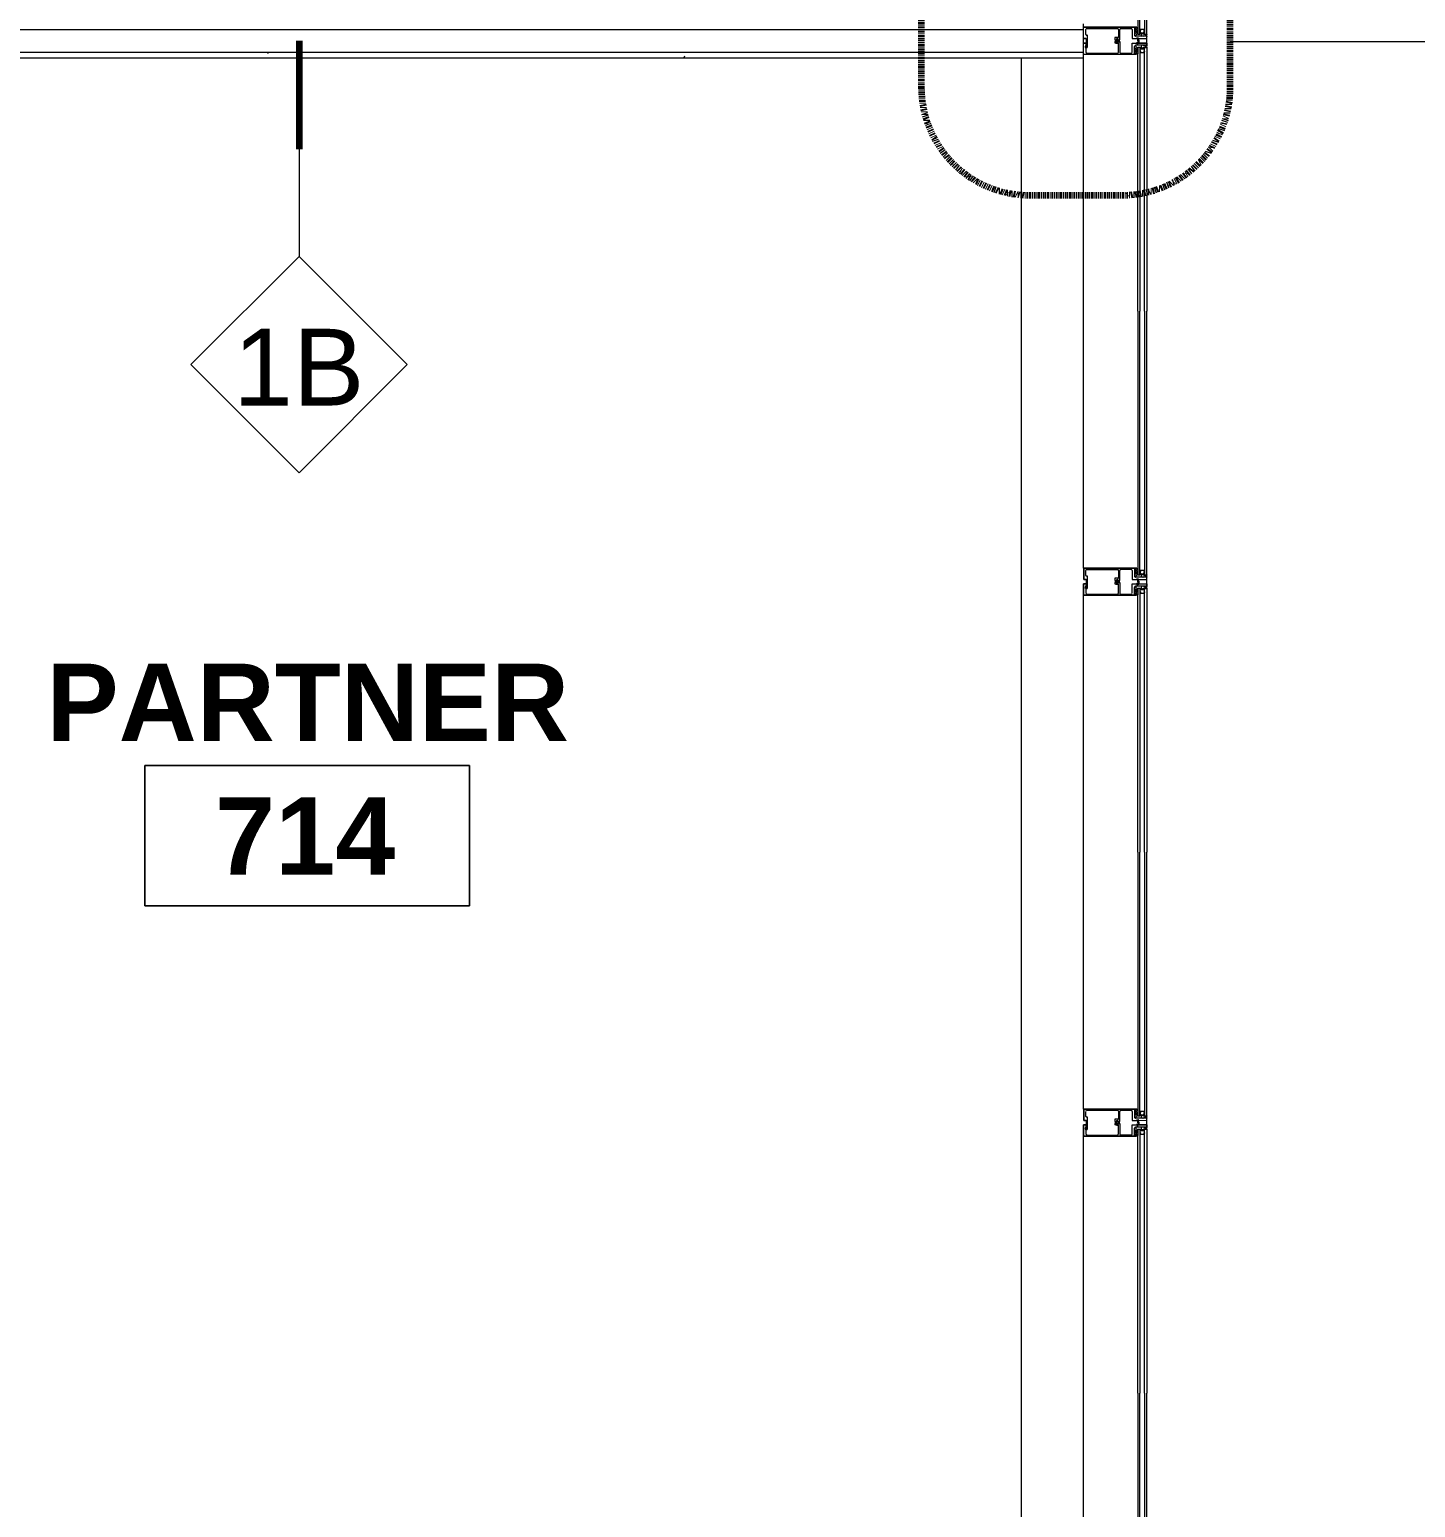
# Model space of a CAD drawing. Header units: inches. Extents: x -203 to 2905, y -968 to 768.
# Drawn here: x 1613.3 to 1767, y 2.3 to 166.2 of the extents above; entities that cross this region are included whole.
import ezdxf

# ---------------------------------------------------------------- set-up
doc = ezdxf.new("R2010")
doc.units = ezdxf.units.IN
doc.header["$MEASUREMENT"] = 0
doc.linetypes.add('Dash Dot 3_16_', pattern=[0.3125, 0.1875, -0.0625, 0, -0.0625])
for name, color, linetype, lineweight in [('A-ANNO-SYMB', 150, 'Continuous', 9), ('A-AREA-IDEN', 2, 'Continuous', 9), ('A-Glaz-Exst', 7, 'Continuous', 9), ('A-WALL', 113, 'Continuous', 13), ('A-WALL-IDEN', 211, 'Continuous', 9), ('A-WALL-PATT', 111, 'Continuous', 13), ('I-WALL', 2, 'Continuous', 13), ('Jenner and Block 7fl_BB_dwg', 8, 'Continuous', 9)]:
    doc.layers.add(name, color=color, linetype=linetype, lineweight=lineweight)
doc.styles.add('Swis721 Lt BT_1', font='swissl.ttf', dxfattribs={"height": 8.514638})
doc.styles.add('Swis721 Lt BT_B', font='', dxfattribs={"height": 8.583975})
doc.styles.get('Swis721 Lt BT_B').set_extended_font_data('Swis721 Lt BT', bold=True)

# ---------------------------------------------------------------- blocks, each defined once
blk = doc.blocks.new('Jenner and Block 7fl_BB_dwg_CW-STRIP-V14-LEVEL 7 CONSTRUCTION PLAN')
at = {"layer": 'A-Glaz-Exst'}
for p, q in [((-124.05, -51.17), (-123.01, -50.73)), ((-127.5, -52.64), (-124.39, -51.32)), ((-124.23, -51.38), (-123.91, -52.13)), ((-124.04, -52.43), (-123.99, -52.37)), ((-123.96, -52.47), (-123.97, -52.44)), ((-123.96, -52.36), (-123.88, -52.36)), ((-123.92, -52.42), (-123.9, -52.45)), ((-123.74, -52.44), (-123.69, -52.46)), ((-121.88, -51.54), (-122.01, -51.58)), ((-121.75, -51.73), (-121.85, -51.55)), ((-121.68, -51.87), (-121.79, -51.93)), ((-121.72, -51.64), (-121.66, -51.83)), ((-120.76, -51.54), (-120.96, -51.08)), ((-127.2, -53.33), (-127.26, -53.35)), ((-126.62, -54.54), (-127.12, -53.36)), ((-126.42, -55.17), (-123.32, -53.85)), ((-124.09, -52.63), (-124.08, -52.59)), ((-124.09, -52.78), (-124.03, -52.91)), ((-124.06, -52.65), (-124.04, -52.6)), ((-124.01, -52.57), (-123.8, -52.48)), ((-123.75, -52.48), (-123.71, -52.5)), ((-123.25, -53.69), (-123.64, -52.78)), ((-123.59, -52.56), (-123.13, -53.64)), ((-122.97, -53.7), (-121.94, -53.26)), ((-126.7, -54.61), (-126.64, -54.58))]:
    blk.add_line(p, q, dxfattribs=at)
at = {"layer": 'A-Glaz-Exst', "flags": 128}
for points in [[(-133.51, -24.09), (-122.34, -50.38), (-122.08, -51.01), (-121.85, -50.92), (-133.28, -23.99)], [(-132.82, -23.8), (-121.39, -50.72), (-121.16, -50.62), (-132.59, -23.7)], [(-122.46, -50.43), (-122.48, -50.37), (-127.6, -52.55)], [(-127.6, -52.55), (-122.48, -50.37), (-122.46, -50.43), (-122.34, -50.38), (-122.46, -50.43), (-122.69, -50.53)], [(-122.85, -50.8), (-122.46, -51.72), (-121.94, -51.5), (-121.95, -51.47), (-121.99, -51.48), (-122.01, -51.45), (-121.87, -51.38), (-121.85, -51.42), (-121.89, -51.45), (-121.88, -51.47), (-121.82, -51.45), (-120.96, -51.08), (-121.06, -50.85)], [(-122.34, -50.38), (-122.54, -50.87), (-122.2, -50.73), (-122.69, -50.53), (-122.37, -51.28)], [(-121.99, -50.5), (-122.02, -50.42), (-121.62, -50.24), (-121.59, -50.33)], [(-121.96, -50.56), (-121.94, -50.62), (-121.84, -50.78), (-121.49, -50.63), (-121.54, -50.45), (-121.56, -50.39)], [(-109.83, -79.22), (-121.26, -52.3), (-121.49, -52.4), (-121.22, -53.03), (-121.34, -53.08), (-121.31, -53.13), (-126.43, -55.31)], [(-123.94, -52.21), (-124.27, -52.35), (-124.17, -52.58), (-123.98, -52.5)], [(-123.87, -52.45), (-123.67, -52.37), (-124.11, -51.34)], [(-124.08, -52.57), (-124.09, -52.55), (-123.98, -52.5), (-124, -52.45), (-124.02, -52.45)], [(-123.87, -52.39), (-123.89, -52.4), (-123.87, -52.45), (-123.76, -52.41), (-123.75, -52.43)], [(-121.87, -53.1), (-122.26, -52.18), (-121.74, -51.96), (-121.73, -51.99), (-121.77, -52.01), (-121.75, -52.05), (-121.61, -51.99), (-121.63, -51.95), (-121.67, -51.96), (-121.68, -51.93), (-121.57, -51.89), (-121.69, -51.6), (-121.7, -51.6), (-121.69, -51.6), (-121.57, -51.89), (-120.76, -51.54), (-120.67, -51.77), (-121.82, -52.26)], [(-121.82, -51.45), (-120.96, -51.08), (-121.06, -50.85), (-122.21, -51.34)], [(-122.05, -51.56), (-122.05, -51.55), (-121.94, -51.5)], [(-110.06, -79.32), (-121.22, -53.03), (-121.71, -52.83), (-121.37, -52.68), (-121.57, -53.17), (-121.88, -52.43)], [(-121.7, -51.74), (-121.82, -51.45), (-121.7, -51.74), (-121.71, -51.74)], [(-121.81, -51.97), (-121.8, -51.98), (-121.74, -51.96)], [(-121.08, -52.63), (-121.11, -52.57), (-121.15, -52.39), (-120.81, -52.24), (-120.71, -52.4), (-120.68, -52.46)], [(-109.37, -79.03), (-120.8, -52.1), (-120.57, -52), (-109.14, -78.93)], [(-126.43, -55.31), (-121.31, -53.13), (-121.34, -53.08), (-121.57, -53.17)], [(-121.06, -52.69), (-121.02, -52.77), (-120.62, -52.6), (-120.66, -52.52)]]:
    blk.add_lwpolyline(points, dxfattribs=at)
blk.add_lwpolyline([(-120.67, -51.77), (-120.76, -51.54), (-121.57, -51.89), (-120.76, -51.54)], close=True, dxfattribs=at)
at = {"layer": 'A-Glaz-Exst'}
for centre, radius in [((-121.98, -50.53), 0.0312), ((-121.57, -50.36), 0.0313), ((-120.67, -52.49), 0.0312), ((-121.07, -52.66), 0.0312)]:
    blk.add_circle(centre, radius, dxfattribs=at)
for centre, radius, start, end in [((-122.96, -50.85), 0.125, 23.0045, 113.0045), ((-121.43, -51.25), 0.531, 84.932, 141.077), ((-121.55, -50.92), 0.145, 75.2021, 272.5168), ((-121.46, -50.89), 0.13, 309.3067, 96.5963), ((-121.06, -50.72), 0.266, 174.932, 231.077), ((-121.01, -50.7), 0.266, 174.932, 231.077), ((-120.95, -50.67), 0.266, 174.932, 231.077), ((-120.89, -50.65), 0.266, 174.932, 231.077), ((-124.34, -51.43), 0.125, 23.0045, 113.0045), ((-124, -51.29), 0.125, 113.0045, 203.0045), ((-124.03, -52.44), 0.016, 138.4428, 293.0045), ((-123.96, -52.4), 0.04, 87.5662, 138.4428), ((-123.94, -52.43), 0.0306, 26.7074, 199.3016), ((-123.93, -52.46), 0.0306, 206.7074, 19.3016), ((-123.97, -52.16), 0.0625, 293.0045, 23.0045), ((-123.88, -52.38), 0.016, 293.0045, 87.5662), ((-123.77, -52.47), 0.0139, 0.472, 175.653), ((-123.73, -52.43), 0.0197, 203.0045, 248.2435), ((-122.22, -51.15), 0.313, 76.1346, 149.8744), ((-122.18, -51.16), 0.221, 68.0045, 194.8744), ((-122.26, -51.23), 0.125, 203.0045, 293.0045), ((-121.97, -51.25), 0.257, 114.4891, 201.5199), ((-122.02, -51.55), 0.0312, 203.0045, 288.0045), ((-121.77, -52.38), 0.125, 113.0045, 203.0045), ((-121.88, -51.57), 0.0312, 23.0045, 108.0045), ((-121.67, -52.37), 0.221, 211.1346, 338.0045), ((-121.58, -52.16), 0.257, 204.4891, 291.5199), ((-121.78, -51.95), 0.0312, 118.0045, 203.0045), ((-121.72, -51.71), 0.0313, 208.0045, 293.0045), ((-121.69, -51.63), 0.0313, 113.0045, 198.0045), ((-121.69, -51.84), 0.0312, 298.0045, 23.0045), ((-121.21, -51.77), 0.531, 264.932, 321.077), ((-121.06, -52.09), 0.145, 133.4921, 330.8069), ((-120.97, -52.04), 0.13, 309.4127, 96.7023), ((-120.57, -51.87), 0.266, 174.932, 231.077), ((-120.52, -51.85), 0.266, 174.932, 231.077), ((-120.46, -51.82), 0.266, 174.932, 231.077), ((-120.4, -51.8), 0.266, 174.932, 231.077), ((-127.45, -52.75), 0.125, 113.0045, 144.8243), ((-127.18, -53.39), 0.0625, 23.0045, 113.0045), ((-124.01, -52.66), 0.089, 160.7135, 253.0177), ((-124.03, -52.23), 0.548, 263.7768, 322.8434), ((-124.09, -52.58), 0.0197, 337.7655, 23.0045), ((-123.99, -52.65), 0.0695, 179.3043, 235.285), ((-124.03, -52.58), 0.0139, 50.356, 225.537), ((-124.03, -52.23), 0.517, 269.0257, 316.9833), ((-124.05, -52.6), 0.0118, 337.7655, 45.537), ((-124.02, -52.26), 0.451, 268.6149, 317.394), ((-124.03, -52.23), 0.673, 269.5765, 305.68), ((-124.02, -52.56), 0.0118, 230.356, 293.0045), ((-123.8, -52.47), 0.0118, 293.0045, 355.653), ((-123.75, -52.47), 0.0118, 180.472, 248.2435), ((-123.75, -52.55), 0.0695, 350.7239, 46.7046), ((-123.73, -52.54), 0.089, 332.9913, 65.2955), ((-123.37, -53.73), 0.125, 293.0045, 23.0045), ((-123.02, -53.59), 0.125, 203.0045, 293.0045), ((-121.98, -53.15), 0.125, 293.0045, 23.0045), ((-121.69, -52.41), 0.313, 256.1346, 329.8744), ((-126.71, -54.58), 0.0312, 203.0045, 293.0045), ((-126.65, -54.55), 0.0313, 293.0045, 23.0045), ((-126.47, -55.05), 0.125, 261.1847, 293.0045)]:
    blk.add_arc(centre, radius, start, end, dxfattribs=at)
blk = doc.blocks.new('Jenner and Block 7fl_BB_dwg_CW-STRIP-5551912-LEVEL 7 CONSTRUCTION PLAN')
at = {"layer": 'A-Glaz-Exst'}
for p, q in [((-124.05, -51.17), (-123.01, -50.73)), ((-127.5, -52.64), (-124.39, -51.32)), ((-124.23, -51.38), (-123.91, -52.13)), ((-124.04, -52.43), (-123.99, -52.37)), ((-123.96, -52.47), (-123.97, -52.44)), ((-123.96, -52.36), (-123.88, -52.36)), ((-123.92, -52.42), (-123.9, -52.45)), ((-123.74, -52.44), (-123.69, -52.46)), ((-121.88, -51.54), (-122.01, -51.58)), ((-121.75, -51.73), (-121.85, -51.55)), ((-121.68, -51.87), (-121.79, -51.93)), ((-121.72, -51.64), (-121.66, -51.83)), ((-120.76, -51.54), (-120.96, -51.08)), ((-127.34, -53.32), (-127.56, -52.8)), ((-127.2, -53.33), (-127.26, -53.35)), ((-126.62, -54.54), (-127.12, -53.36)), ((-126.42, -55.17), (-123.32, -53.85)), ((-124.09, -52.63), (-124.08, -52.59)), ((-124.09, -52.78), (-124.03, -52.91)), ((-124.06, -52.65), (-124.04, -52.6)), ((-124.01, -52.57), (-123.8, -52.48)), ((-123.75, -52.48), (-123.71, -52.5)), ((-123.25, -53.69), (-123.64, -52.78)), ((-123.59, -52.56), (-123.13, -53.64)), ((-122.97, -53.7), (-121.94, -53.26)), ((-126.7, -54.61), (-126.64, -54.58))]:
    blk.add_line(p, q, dxfattribs=at)
at = {"layer": 'A-Glaz-Exst', "flags": 128}
for points in [[(-133.51, -24.09), (-122.34, -50.38), (-122.08, -51.01), (-121.85, -50.92), (-133.28, -23.99)], [(-132.82, -23.8), (-121.39, -50.72), (-121.16, -50.62), (-132.59, -23.7)], [(-122.46, -50.43), (-122.48, -50.37), (-127.89, -52.67), (-127.4, -53.82), (-127.17, -53.72), (-127.4, -53.82), (-127.89, -52.67), (-122.48, -50.37), (-122.46, -50.43), (-122.34, -50.38), (-122.46, -50.43), (-122.69, -50.53)], [(-122.85, -50.8), (-122.46, -51.72), (-121.94, -51.5), (-121.95, -51.47), (-121.99, -51.48), (-122.01, -51.45), (-121.87, -51.38), (-121.85, -51.42), (-121.89, -51.45), (-121.88, -51.47), (-121.82, -51.45), (-120.96, -51.08), (-121.06, -50.85)], [(-122.34, -50.38), (-122.54, -50.87), (-122.2, -50.73), (-122.69, -50.53), (-122.37, -51.28)], [(-121.99, -50.5), (-122.02, -50.42), (-121.62, -50.24), (-121.59, -50.33)], [(-121.96, -50.56), (-121.94, -50.62), (-121.84, -50.78), (-121.49, -50.63), (-121.54, -50.45), (-121.56, -50.39)], [(-109.83, -79.22), (-121.26, -52.3), (-121.49, -52.4), (-121.22, -53.03), (-121.34, -53.08), (-121.31, -53.13), (-126.72, -55.43), (-127.21, -54.28), (-126.95, -54.17), (-126.98, -54.18), (-127.21, -54.28), (-126.72, -55.43), (-121.31, -53.13), (-121.34, -53.08), (-121.57, -53.17)], [(-123.94, -52.21), (-124.27, -52.35), (-124.17, -52.58), (-123.98, -52.5)], [(-123.87, -52.45), (-123.67, -52.37), (-124.11, -51.34)], [(-124.08, -52.57), (-124.09, -52.55), (-123.98, -52.5), (-124, -52.45), (-124.02, -52.45)], [(-123.87, -52.39), (-123.89, -52.4), (-123.87, -52.45), (-123.76, -52.41), (-123.75, -52.43)], [(-121.87, -53.1), (-122.26, -52.18), (-121.74, -51.96), (-121.73, -51.99), (-121.77, -52.01), (-121.75, -52.05), (-121.61, -51.99), (-121.63, -51.95), (-121.67, -51.96), (-121.68, -51.93), (-121.57, -51.89), (-121.69, -51.6), (-121.7, -51.6), (-121.69, -51.6), (-121.57, -51.89), (-120.76, -51.54), (-120.67, -51.77), (-121.82, -52.26)], [(-121.82, -51.45), (-120.96, -51.08), (-121.06, -50.85), (-122.21, -51.34)], [(-122.05, -51.56), (-122.05, -51.55), (-121.94, -51.5)], [(-110.06, -79.32), (-121.22, -53.03), (-121.71, -52.83), (-121.37, -52.68), (-121.57, -53.17), (-121.88, -52.43)], [(-121.7, -51.74), (-121.82, -51.45), (-121.7, -51.74), (-121.71, -51.74)], [(-121.81, -51.97), (-121.8, -51.98), (-121.74, -51.96)], [(-121.08, -52.63), (-121.11, -52.57), (-121.15, -52.39), (-120.81, -52.24), (-120.71, -52.4), (-120.68, -52.46)], [(-109.37, -79.03), (-120.8, -52.1), (-120.57, -52), (-109.14, -78.93)], [(-126.88, -54.24), (-126.91, -54.19), (-127.09, -53.75), (-126.74, -54.59)], [(-121.06, -52.69), (-121.02, -52.77), (-120.62, -52.6), (-120.66, -52.52)], [(-126.92, -54.33), (-126.83, -54.53), (-126.86, -54.54), (-126.88, -54.5), (-126.92, -54.51), (-126.86, -54.66), (-126.82, -54.64), (-126.84, -54.6), (-126.81, -54.58), (-126.59, -55.1)]]:
    blk.add_lwpolyline(points, dxfattribs=at)
blk.add_lwpolyline([(-120.67, -51.77), (-120.76, -51.54), (-121.57, -51.89), (-120.76, -51.54)], close=True, dxfattribs=at)
at = {"layer": 'A-Glaz-Exst'}
for centre, radius in [((-121.98, -50.53), 0.0312), ((-121.57, -50.36), 0.0313), ((-120.67, -52.49), 0.0312), ((-121.07, -52.66), 0.0312)]:
    blk.add_circle(centre, radius, dxfattribs=at)
for centre, radius, start, end in [((-122.96, -50.85), 0.125, 23.0045, 113.0045), ((-121.43, -51.25), 0.531, 84.932, 141.077), ((-121.55, -50.92), 0.145, 75.2021, 272.5168), ((-121.46, -50.89), 0.13, 309.3067, 96.5963), ((-121.06, -50.72), 0.266, 174.932, 231.077), ((-121.01, -50.7), 0.266, 174.932, 231.077), ((-120.95, -50.67), 0.266, 174.932, 231.077), ((-120.89, -50.65), 0.266, 174.932, 231.077), ((-124.34, -51.43), 0.125, 23.0045, 113.0045), ((-124, -51.29), 0.125, 113.0045, 203.0045), ((-124.03, -52.44), 0.016, 138.4428, 293.0045), ((-123.96, -52.4), 0.04, 87.5662, 138.4428), ((-123.94, -52.43), 0.0306, 26.7074, 199.3016), ((-123.93, -52.46), 0.0306, 206.7074, 19.3016), ((-123.97, -52.16), 0.0625, 293.0045, 23.0045), ((-123.88, -52.38), 0.016, 293.0045, 87.5662), ((-123.77, -52.47), 0.0139, 0.472, 175.653), ((-123.73, -52.43), 0.0197, 203.0045, 248.2435), ((-122.22, -51.15), 0.313, 76.1346, 149.8744), ((-122.18, -51.16), 0.221, 68.0045, 194.8744), ((-122.26, -51.23), 0.125, 203.0045, 293.0045), ((-121.97, -51.25), 0.257, 114.4891, 201.5199), ((-122.02, -51.55), 0.0312, 203.0045, 288.0045), ((-121.77, -52.38), 0.125, 113.0045, 203.0045), ((-121.88, -51.57), 0.0312, 23.0045, 108.0045), ((-121.67, -52.37), 0.221, 211.1346, 338.0045), ((-121.58, -52.16), 0.257, 204.4891, 291.5199), ((-121.78, -51.95), 0.0312, 118.0045, 203.0045), ((-121.72, -51.71), 0.0313, 208.0045, 293.0045), ((-121.69, -51.63), 0.0313, 113.0045, 198.0045), ((-121.69, -51.84), 0.0312, 298.0045, 23.0045), ((-121.21, -51.77), 0.531, 264.932, 321.077), ((-121.06, -52.09), 0.145, 133.4921, 330.8069), ((-120.97, -52.04), 0.13, 309.4127, 96.7023), ((-120.57, -51.87), 0.266, 174.932, 231.077), ((-120.52, -51.85), 0.266, 174.932, 231.077), ((-120.46, -51.82), 0.266, 174.932, 231.077), ((-120.4, -51.8), 0.266, 174.932, 231.077), ((-127.45, -52.75), 0.125, 113.0045, 203.0045), ((-127.29, -53.29), 0.0625, 203.0045, 293.0045), ((-127.18, -53.39), 0.0625, 23.0045, 113.0045), ((-127.15, -53.78), 0.0625, 23.0045, 113.0045), ((-127.15, -53.78), 0.0625, 23.0045, 113.0045), ((-124.01, -52.66), 0.089, 160.7135, 253.0177), ((-124.03, -52.23), 0.548, 263.7768, 322.8434), ((-124.09, -52.58), 0.0197, 337.7655, 23.0045), ((-123.99, -52.65), 0.0695, 179.3043, 235.285), ((-124.03, -52.58), 0.0139, 50.356, 225.537), ((-124.03, -52.23), 0.517, 269.0257, 316.9833), ((-124.05, -52.6), 0.0118, 337.7655, 45.537), ((-124.02, -52.26), 0.451, 268.6149, 317.394), ((-124.03, -52.23), 0.673, 269.5765, 305.68), ((-124.02, -52.56), 0.0118, 230.356, 293.0045), ((-123.8, -52.47), 0.0118, 293.0045, 355.653), ((-123.75, -52.47), 0.0118, 180.472, 248.2435), ((-123.75, -52.55), 0.0695, 350.7239, 46.7046), ((-123.73, -52.54), 0.089, 332.9913, 65.2955), ((-123.37, -53.73), 0.125, 293.0045, 23.0045), ((-123.02, -53.59), 0.125, 203.0045, 293.0045), ((-121.98, -53.15), 0.125, 293.0045, 23.0045), ((-121.69, -52.41), 0.313, 256.1346, 329.8744), ((-126.94, -54.2), 0.0312, 23.0045, 113.0045), ((-126.94, -54.2), 0.0312, 23.0045, 113.0045), ((-126.89, -54.31), 0.0312, 113.0045, 203.0045), ((-126.91, -54.26), 0.0313, 293.0045, 23.0045), ((-126.71, -54.58), 0.0312, 203.0045, 293.0045), ((-126.65, -54.55), 0.0313, 293.0045, 23.0045), ((-126.47, -55.05), 0.125, 203.0045, 293.0045)]:
    blk.add_arc(centre, radius, start, end, dxfattribs=at)
blk = doc.blocks.new('Jenner and Block 7fl_BB_dwg_CW-STRIP-V25-LEVEL 7 CONSTRUCTION PLAN')
at = {"layer": 'A-Glaz-Exst'}
for p, q in [((-124.05, -51.17), (-123.01, -50.73)), ((-127.5, -52.64), (-124.39, -51.32)), ((-124.23, -51.38), (-123.91, -52.13)), ((-124.04, -52.43), (-123.99, -52.37)), ((-123.96, -52.47), (-123.97, -52.44)), ((-123.96, -52.36), (-123.88, -52.36)), ((-123.92, -52.42), (-123.9, -52.45)), ((-123.74, -52.44), (-123.69, -52.46)), ((-121.88, -51.54), (-122.01, -51.58)), ((-121.75, -51.73), (-121.85, -51.55)), ((-121.68, -51.87), (-121.79, -51.93)), ((-121.72, -51.64), (-121.66, -51.83)), ((-120.76, -51.54), (-120.96, -51.08)), ((-127.34, -53.32), (-127.56, -52.8)), ((-127.2, -53.33), (-127.26, -53.35)), ((-126.62, -54.54), (-127.12, -53.36)), ((-126.42, -55.17), (-123.32, -53.85)), ((-124.09, -52.63), (-124.08, -52.59)), ((-124.09, -52.78), (-124.03, -52.91)), ((-124.06, -52.65), (-124.04, -52.6)), ((-124.01, -52.57), (-123.8, -52.48)), ((-123.75, -52.48), (-123.71, -52.5)), ((-123.25, -53.69), (-123.64, -52.78)), ((-123.59, -52.56), (-123.13, -53.64)), ((-122.97, -53.7), (-121.94, -53.26)), ((-126.7, -54.61), (-126.64, -54.58))]:
    blk.add_line(p, q, dxfattribs=at)
at = {"layer": 'A-Glaz-Exst', "flags": 128}
for points in [[(-133.51, -24.09), (-122.34, -50.38), (-122.08, -51.01), (-121.85, -50.92), (-133.28, -23.99)], [(-132.82, -23.8), (-121.39, -50.72), (-121.16, -50.62), (-132.59, -23.7)], [(-122.46, -50.43), (-122.48, -50.37), (-127.89, -52.67)], [(-127.89, -52.67), (-122.48, -50.37), (-122.46, -50.43), (-122.34, -50.38), (-122.46, -50.43), (-122.69, -50.53)], [(-122.85, -50.8), (-122.46, -51.72), (-121.94, -51.5), (-121.95, -51.47), (-121.99, -51.48), (-122.01, -51.45), (-121.87, -51.38), (-121.85, -51.42), (-121.89, -51.45), (-121.88, -51.47), (-121.82, -51.45), (-120.96, -51.08), (-121.06, -50.85)], [(-122.34, -50.38), (-122.54, -50.87), (-122.2, -50.73), (-122.69, -50.53), (-122.37, -51.28)], [(-121.99, -50.5), (-122.02, -50.42), (-121.62, -50.24), (-121.59, -50.33)], [(-121.96, -50.56), (-121.94, -50.62), (-121.84, -50.78), (-121.49, -50.63), (-121.54, -50.45), (-121.56, -50.39)], [(-109.83, -79.22), (-121.26, -52.3), (-121.49, -52.4), (-121.22, -53.03), (-121.34, -53.08), (-121.31, -53.13), (-126.72, -55.43)], [(-123.94, -52.21), (-124.27, -52.35), (-124.17, -52.58), (-123.98, -52.5)], [(-123.87, -52.45), (-123.67, -52.37), (-124.11, -51.34)], [(-124.08, -52.57), (-124.09, -52.55), (-123.98, -52.5), (-124, -52.45), (-124.02, -52.45)], [(-123.87, -52.39), (-123.89, -52.4), (-123.87, -52.45), (-123.76, -52.41), (-123.75, -52.43)], [(-121.87, -53.1), (-122.26, -52.18), (-121.74, -51.96), (-121.73, -51.99), (-121.77, -52.01), (-121.75, -52.05), (-121.61, -51.99), (-121.63, -51.95), (-121.67, -51.96), (-121.68, -51.93), (-121.57, -51.89), (-121.69, -51.6), (-121.7, -51.6), (-121.69, -51.6), (-121.57, -51.89), (-120.76, -51.54), (-120.67, -51.77), (-121.82, -52.26)], [(-121.82, -51.45), (-120.96, -51.08), (-121.06, -50.85), (-122.21, -51.34)], [(-122.05, -51.56), (-122.05, -51.55), (-121.94, -51.5)], [(-110.06, -79.32), (-121.22, -53.03), (-121.71, -52.83), (-121.37, -52.68), (-121.57, -53.17), (-121.88, -52.43)], [(-121.7, -51.74), (-121.82, -51.45), (-121.7, -51.74), (-121.71, -51.74)], [(-121.81, -51.97), (-121.8, -51.98), (-121.74, -51.96)], [(-121.08, -52.63), (-121.11, -52.57), (-121.15, -52.39), (-120.81, -52.24), (-120.71, -52.4), (-120.68, -52.46)], [(-109.37, -79.03), (-120.8, -52.1), (-120.57, -52), (-109.14, -78.93)], [(-126.88, -54.24), (-126.91, -54.19), (-127.09, -53.75), (-126.74, -54.59)], [(-126.72, -55.43), (-121.31, -53.13), (-121.34, -53.08), (-121.57, -53.17)], [(-121.06, -52.69), (-121.02, -52.77), (-120.62, -52.6), (-120.66, -52.52)], [(-126.92, -54.33), (-126.83, -54.53), (-126.86, -54.54), (-126.88, -54.5), (-126.92, -54.51), (-126.86, -54.66), (-126.82, -54.64), (-126.84, -54.6), (-126.81, -54.58), (-126.59, -55.1)]]:
    blk.add_lwpolyline(points, dxfattribs=at)
for points in [[(-120.67, -51.77), (-120.76, -51.54), (-121.57, -51.89), (-120.76, -51.54)], [(-127.4, -53.82), (-127.17, -53.72)], [(-127.21, -54.28), (-126.95, -54.17), (-126.98, -54.18)]]:
    blk.add_lwpolyline(points, close=True, dxfattribs=at)
at = {"layer": 'A-Glaz-Exst'}
for centre, radius in [((-121.98, -50.53), 0.0312), ((-121.57, -50.36), 0.0313), ((-120.67, -52.49), 0.0312), ((-121.07, -52.66), 0.0312)]:
    blk.add_circle(centre, radius, dxfattribs=at)
for centre, radius, start, end in [((-122.96, -50.85), 0.125, 23.0045, 113.0045), ((-121.43, -51.25), 0.531, 84.932, 141.077), ((-121.55, -50.92), 0.145, 75.2021, 272.5168), ((-121.46, -50.89), 0.13, 309.3067, 96.5963), ((-121.06, -50.72), 0.266, 174.932, 231.077), ((-121.01, -50.7), 0.266, 174.932, 231.077), ((-120.95, -50.67), 0.266, 174.932, 231.077), ((-120.89, -50.65), 0.266, 174.932, 231.077), ((-124.34, -51.43), 0.125, 23.0045, 113.0045), ((-124, -51.29), 0.125, 113.0045, 203.0045), ((-124.03, -52.44), 0.016, 138.4428, 293.0045), ((-123.96, -52.4), 0.04, 87.5662, 138.4428), ((-123.94, -52.43), 0.0306, 26.7074, 199.3016), ((-123.93, -52.46), 0.0306, 206.7074, 19.3016), ((-123.97, -52.16), 0.0625, 293.0045, 23.0045), ((-123.88, -52.38), 0.016, 293.0045, 87.5662), ((-123.77, -52.47), 0.0139, 0.472, 175.653), ((-123.73, -52.43), 0.0197, 203.0045, 248.2435), ((-122.22, -51.15), 0.313, 76.1346, 149.8744), ((-122.18, -51.16), 0.221, 68.0045, 194.8744), ((-122.26, -51.23), 0.125, 203.0045, 293.0045), ((-121.97, -51.25), 0.257, 114.4891, 201.5199), ((-122.02, -51.55), 0.0312, 203.0045, 288.0045), ((-121.77, -52.38), 0.125, 113.0045, 203.0045), ((-121.88, -51.57), 0.0312, 23.0045, 108.0045), ((-121.67, -52.37), 0.221, 211.1346, 338.0045), ((-121.58, -52.16), 0.257, 204.4891, 291.5199), ((-121.78, -51.95), 0.0312, 118.0045, 203.0045), ((-121.72, -51.71), 0.0313, 208.0045, 293.0045), ((-121.69, -51.63), 0.0313, 113.0045, 198.0045), ((-121.69, -51.84), 0.0312, 298.0045, 23.0045), ((-121.21, -51.77), 0.531, 264.932, 321.077), ((-121.06, -52.09), 0.145, 133.4921, 330.8069), ((-120.97, -52.04), 0.13, 309.4127, 96.7023), ((-120.57, -51.87), 0.266, 174.932, 231.077), ((-120.52, -51.85), 0.266, 174.932, 231.077), ((-120.46, -51.82), 0.266, 174.932, 231.077), ((-120.4, -51.8), 0.266, 174.932, 231.077), ((-127.45, -52.75), 0.125, 113.0045, 203.0045), ((-127.29, -53.29), 0.0625, 203.0045, 293.0045), ((-127.18, -53.39), 0.0625, 23.0045, 113.0045), ((-127.15, -53.78), 0.0625, 23.0045, 113.0045), ((-127.15, -53.78), 0.0625, 23.0045, 113.0045), ((-124.01, -52.66), 0.089, 160.7135, 253.0177), ((-124.03, -52.23), 0.548, 263.7768, 322.8434), ((-124.09, -52.58), 0.0197, 337.7655, 23.0045), ((-123.99, -52.65), 0.0695, 179.3043, 235.285), ((-124.03, -52.58), 0.0139, 50.356, 225.537), ((-124.03, -52.23), 0.517, 269.0257, 316.9833), ((-124.05, -52.6), 0.0118, 337.7655, 45.537), ((-124.02, -52.26), 0.451, 268.6149, 317.394), ((-124.03, -52.23), 0.673, 269.5765, 305.68), ((-124.02, -52.56), 0.0118, 230.356, 293.0045), ((-123.8, -52.47), 0.0118, 293.0045, 355.653), ((-123.75, -52.47), 0.0118, 180.472, 248.2435), ((-123.75, -52.55), 0.0695, 350.7239, 46.7046), ((-123.73, -52.54), 0.089, 332.9913, 65.2955), ((-123.37, -53.73), 0.125, 293.0045, 23.0045), ((-123.02, -53.59), 0.125, 203.0045, 293.0045), ((-121.98, -53.15), 0.125, 293.0045, 23.0045), ((-121.69, -52.41), 0.313, 256.1346, 329.8744), ((-126.94, -54.2), 0.0312, 23.0045, 113.0045), ((-126.94, -54.2), 0.0312, 23.0045, 113.0045), ((-126.89, -54.31), 0.0312, 113.0045, 203.0045), ((-126.91, -54.26), 0.0313, 293.0045, 23.0045), ((-126.71, -54.58), 0.0312, 203.0045, 293.0045), ((-126.65, -54.55), 0.0313, 293.0045, 23.0045), ((-126.47, -55.05), 0.125, 203.0045, 293.0045)]:
    blk.add_arc(centre, radius, start, end, dxfattribs=at)
blk = doc.blocks.new('Jenner and Block 7fl_BB_dwg-4985401-LEVEL 7 CONSTRUCTION PLAN')
at = {"layer": 'A-Glaz-Exst'}
for p, q in [((1723.3, -13.03), (1723.3, 163.07)), ((1730.17, 106.45), (1730.17, 163.07)), ((1730.17, 46.45), (1730.17, 103.45)), ((1730.17, -13.03), (1730.17, 43.45))]:
    blk.add_line(p, q, dxfattribs=at)
at = {"rotation": 336.9955198969619}
for name, p in [('Jenner and Block 7fl_BB_dwg_CW-STRIP-V25-LEVEL 7 CONSTRUCTION PLAN', (1868.48, 164.95)), ('Jenner and Block 7fl_BB_dwg_CW-STRIP-5551912-LEVEL 7 CONSTRUCTION PLAN', (1868.48, 104.95)), ('Jenner and Block 7fl_BB_dwg_CW-STRIP-5551912-LEVEL 7 CONSTRUCTION PLAN', (1868.48, 44.95)), ('Jenner and Block 7fl_BB_dwg_CW-STRIP-V14-LEVEL 7 CONSTRUCTION PLAN', (1868.48, -15.05))]:
    blk.add_blockref(name, p, dxfattribs=at)
blk = doc.blocks.new('Jenner and Block 7fl_BB_dwg-V32-LEVEL 7 CONSTRUCTION PLAN')
at = {"layer": 'A-Glaz-Exst'}
for p, q in [((1723.3, -13.03), (1723.3, 163.07)), ((1730.17, 106.45), (1730.17, 163.07)), ((1730.17, 46.45), (1730.17, 103.45)), ((1730.17, -13.03), (1730.17, 43.45))]:
    blk.add_line(p, q, dxfattribs=at)
at = {"rotation": 336.9955198969619}
for name, p in [('Jenner and Block 7fl_BB_dwg_CW-STRIP-V25-LEVEL 7 CONSTRUCTION PLAN', (1868.48, 164.95)), ('Jenner and Block 7fl_BB_dwg_CW-STRIP-5551912-LEVEL 7 CONSTRUCTION PLAN', (1868.48, 104.95)), ('Jenner and Block 7fl_BB_dwg_CW-STRIP-5551912-LEVEL 7 CONSTRUCTION PLAN', (1868.48, 44.95)), ('Jenner and Block 7fl_BB_dwg_CW-STRIP-V14-LEVEL 7 CONSTRUCTION PLAN', (1868.48, -15.05))]:
    blk.add_blockref(name, p, dxfattribs=at)
blk = doc.blocks.new('Room Tag - Room Name and Number-3379422-LEVEL 7 CONSTRUCTION PLAN')
at = {"layer": 'A-AREA-IDEN'}
for p, q in [((-0.1881, -0.1636), (-0.1881, -0.0018)), ((-0.1881, -0.0018), (0.1869, -0.0018)), ((0.1869, -0.0018), (-0.1881, -0.0018)), ((-0.1881, -0.0018), (-0.1881, -0.1636)), ((0.1869, -0.0018), (0.1869, -0.1636)), ((0.1869, -0.1636), (0.1869, -0.0018)), ((0.1869, -0.1636), (-0.1881, -0.1636)), ((-0.1881, -0.1636), (0.1869, -0.1636))]:
    blk.add_line(p, q, dxfattribs=at)
blk = doc.blocks.new('Wall Tag - 1_4_-62626-LEVEL 7 CONSTRUCTION PLAN')
at = {"layer": 'A-WALL-IDEN'}
for p, q in [((-0.125, 0), (0, 0.125)), ((0, 0.125), (0.125, 0)), ((-0.125, 0), (0, -0.125)), ((0, -0.125), (0.125, 0))]:
    blk.add_line(p, q, dxfattribs=at)

msp = doc.modelspace()

# ---------------------------------------------------------------- hatches: boundary and pattern name
at = {"layer": 'A-WALL-PATT', "lineweight": 9}
h = msp.add_hatch(dxfattribs=at)
h.set_pattern_fill('FP_1', color=256, style=0, pattern_type=2)
h.set_pattern_definition([(0, (0, 0), (30.72, 7.68), [1.267, -21.773, 1.267, -21.773, -122.88]), (0, (0, 0), (30.72, 7.68), [-46.08, 1.267, -44.813, 1.267, -21.773, -53.76]), (0, (0, 0), (30.72, 7.68), [-115.2, 1.267, -14.093, 1.267, -37.133]), (120, (11.52, 3.84), (-22.011075, 22.7643), [1.267, -21.773, 1.267, -21.773, -122.88]), (120, (11.52, 3.84), (-22.011075, 22.7643), [-46.08, 1.267, -44.813, 1.267, -21.773, -53.76]), (120, (11.52, 3.84), (-22.011075, 22.7643), [-115.2, 1.267, -14.093, 1.267, -37.133]), (240, (15.36, 19.2), (-8.708925, -30.4443), [1.267, -21.773, 1.267, -21.773, -122.88]), (240, (15.36, 19.2), (-8.708925, -30.4443), [-46.08, 1.267, -44.813, 1.267, -21.773, -53.76]), (240, (15.36, 19.2), (-8.708925, -30.4443), [-115.2, 1.267, -14.093, 1.267, -37.133])])
h.paths.add_polyline_path([(1556.36, 163.07), (1730.17, 163.07), (1730.17, 163.7), (1556.36, 163.7)], flags=0)

# ---------------------------------------------------------------- linework, layer by layer
at = {"layer": 'A-ANNO-SYMB', "linetype": 'Dash Dot 3_16_', "lineweight": 90}
for p, q in [((1712.17, 169.96), (1712.17, 159.83)), ((1746.44, 159.83), (1746.44, 169.96)), ((1724.17, 147.83), (1734.44, 147.83))]:
    msp.add_line(p, q, dxfattribs=at)
at = {"layer": 'A-ANNO-SYMB'}
msp.add_line((1746.44, 164.89), (1789.51, 164.89), dxfattribs=at)
at = {"layer": 'A-ANNO-SYMB', "linetype": 'Dash Dot 3_16_', "lineweight": 90}
for centre, start, end in [((1724.17, 159.83), 180, 270), ((1734.44, 159.83), 270, 0)]:
    msp.add_arc(centre, 12, start, end, dxfattribs=at)
at = {"layer": 'A-WALL'}
for p, q in [((1555.73, 166.2), (1730.17, 166.2)), ((1555.73, 163.7), (1730.17, 163.7))]:
    msp.add_line(p, q, dxfattribs=at)
at = {"layer": 'A-WALL-IDEN', "lineweight": 90}
msp.add_line((1643.17, 164.95), (1643.17, 152.95), dxfattribs=at)
at = {"layer": 'A-WALL-IDEN'}
msp.add_line((1643.17, 164.95), (1643.17, 141.04), dxfattribs=at)
at = {"layer": 'I-WALL'}
for p, q in [((1730.17, 163.07), (1730.17, 166.82)), ((1556.36, 163.07), (1730.17, 163.07))]:
    msp.add_line(p, q, dxfattribs=at)

# ---------------------------------------------------------------- block references
at = {"layer": 'A-AREA-IDEN', "xscale": 95.99999999999994, "yscale": 95.99999999999994, "zscale": 95.99999999999994}
msp.add_blockref('Room Tag - Room Name and Number-3379422-LEVEL 7 CONSTRUCTION PLAN', (1644.13, 84.72), dxfattribs=at)
at = {"layer": 'A-WALL-IDEN', "xscale": 95.99999999999994, "yscale": 95.99999999999994, "zscale": 95.99999999999994}
msp.add_blockref('Wall Tag - 1_4_-62626-LEVEL 7 CONSTRUCTION PLAN', (1643.17, 129.04), dxfattribs=at)
at = {"layer": 'Jenner and Block 7fl_BB_dwg', "color": 7}
for name in ['Jenner and Block 7fl_BB_dwg-4985401-LEVEL 7 CONSTRUCTION PLAN', 'Jenner and Block 7fl_BB_dwg-V32-LEVEL 7 CONSTRUCTION PLAN']:
    msp.add_blockref(name, (0, 0), dxfattribs=at)

# ---------------------------------------------------------------- texts
at = {"layer": 'A-AREA-IDEN', "char_height": 8.584, "attachment_point": 2, "line_spacing_factor": 0.998538, "style": 'Swis721 Lt BT_B'}
for s, insert, width in [('PARTNER', (1644.14, 95.86), 62.748), ('714', (1643.85, 81.03), 23.004)]:
    msp.add_mtext(s, dxfattribs=dict(at, insert=insert, width=width))
at = {"layer": 'A-WALL-IDEN', "insert": (1643.14, 133.01), "char_height": 8.515, "width": 16.632, "attachment_point": 2, "line_spacing_factor": 1.00667, "style": 'Swis721 Lt BT_1'}
msp.add_mtext('1B', dxfattribs=at)

doc.saveas('drawing.dxf')
